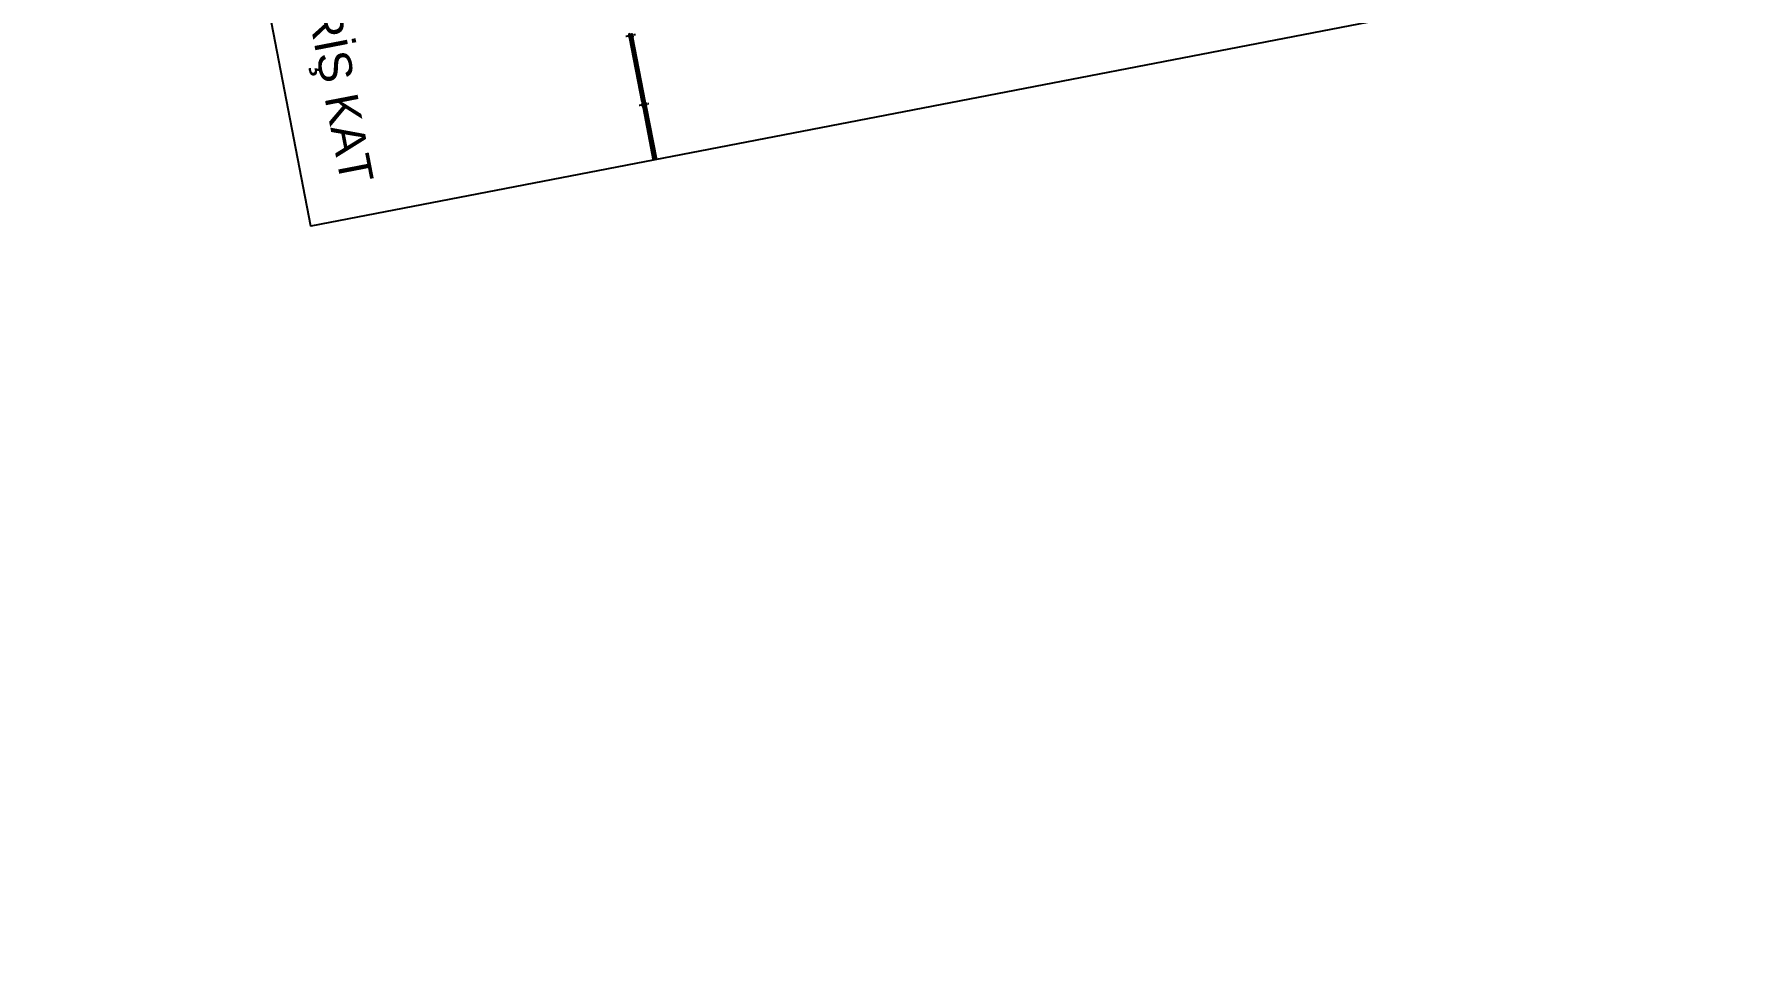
# Model space of a CAD drawing. Header units: centimetres. Extents: x 4942 to 11683, y -41622 to -36787.
# Drawn here: x 4942 to 8154, y -41622 to -39853 of the extents above; entities that cross this region are included whole.
import ezdxf

# ---------------------------------------------------------------- set-up
doc = ezdxf.new("R2010")
doc.units = ezdxf.units.CM
doc.header["$LTSCALE"] = 0.75
doc.header["$MEASUREMENT"] = 0
doc.linetypes.add('$0$CENTER', pattern=[50.8, 31.75, -6.35, 6.35, -6.35])
doc.linetypes.add('1.BLOK_ZK_TASIYICI$0$HIDDEN', pattern=[0.375, 0.25, -0.125])
for name, color, linetype in [('$0$V-0_Axis', 8, '$0$CENTER'), ('00.pvcbox', 8, 'Continuous'), ('1.BLOK_ZK_TASIYICI$0$V-2_Beam_Above', 8, '1.BLOK_ZK_TASIYICI$0$HIDDEN')]:
    doc.layers.add(name, color=color, linetype=linetype)
doc.styles.get("Standard").update_dxf_attribs({"font": 'arial.ttf'})

msp = doc.modelspace()

# ---------------------------------------------------------------- hatches: boundary and pattern name
at = {"layer": '00.pvcbox'}
h = msp.add_hatch(dxfattribs=at)
h.set_pattern_fill('AR-CONC', color=256, scale=20)
h.set_pattern_definition([(50, (-5368.4, -32973.5), (3643.7, -318.8), [381, -4191]), (355, (-5368.4, -32973.5), (-704.9, 3821.1), [304.8, -3352.8]), (100.451, (-5064.8, -33000), (2938.8, 3502.36), [323.8, -3561.8]), (46.184, (-5368.4, -31957.5), (5421.6, -840.8), [571.5, -6286.5]), (96.636, (-4916.6, -32027.6), (4748, 4948.5), [485.7, -5342.7]), (351.184, (-5368.4, -31957.5), (4748, 4948.5), [457.2, -5029.2]), (21, (-4860.4, -32211.5), (3032.3, -2045.3), [381, -4191]), (326, (-4860.4, -32211.5), (1236, 3683.8), [304.8, -3352.8]), (71.451, (-4607.7, -32382), (4268.3, 1638.46), [323.8, -3561.8]), (37.5, (-5368.4, -32973.5), (61.77, 1691.1), [0, -3312.16, 0, -3403.6, 0, -3365.5]), (7.5, (-5368.4, -32973.5), (1336.4, 2003.61), [0, -1940.56, 0, -3235.96, 0, -1282.7]), (327.5, (-6501.3, -32973.5), (2711.81, -114.57), [0, -1270, 0, -3962.4, 0, -5257.8]), (317.5, (-7009.3, -32973.5), (2962.6, 508.53), [0, -1651, 0, -2631.44, 0, -3733.8])])
edge = h.paths.add_edge_path()
edge.add_arc((7742.55, -41591.22), 0.504, 0, 360)
h = msp.add_hatch(dxfattribs=at)
h.set_pattern_fill('AR-CONC', color=256, scale=20, angle=90)
h.set_pattern_definition([(140, (-1355.2, -45363.3), (318.8, 3643.7), [381, -4191]), (85, (-1355.2, -45363.3), (-3821.1, -704.9), [304.8, -3352.8]), (190.45, (-1328.7, -45059.7), (-3502.4, 2938.8), [323.8, -3561.8]), (136.184, (-2371.2, -45363.3), (840.8, 5421.6), [571.5, -6286.5]), (186.636, (-2301, -44911.5), (-4948.5, 4748), [485.7, -5342.7]), (81.184, (-2371, -45363.3), (-4948.5, 4748), [457.2, -5029.2]), (111, (-2117.2, -44855.3), (2045.3, 3032.3), [381, -4191]), (56, (-2117.2, -44855.3), (-3683.8, 1236), [304.8, -3352.8]), (161.45, (-1946.8, -44602.6), (-1638.5, 4268.3), [323.8, -3561.8]), (127.5, (-1355.2, -45363.3), (-1691.1, 61.77), [0, -3312.16, 0, -3403.6, 0, -3365.5]), (97.5, (-1355.2, -45363.3), (-2003.6, 1336.4), [0, -1940.56, 0, -3235.96, 0, -1282.7]), (57.5, (-1355.2, -46496.1), (114.57, 2711.81), [0, -1270, 0, -3962.4, 0, -5257.8]), (47.5, (-1355.2, -47004.1), (-508.53, 2962.6), [0, -1651, 0, -2631.44, 0, -3733.8])])
edge = h.paths.add_edge_path()
edge.add_arc((7605.66, -41596.27), 0.504, 0, 360)
h = msp.add_hatch(dxfattribs=at)
h.set_pattern_fill('AR-CONC', color=256, scale=20, angle=90)
h.set_pattern_definition([(140, (-1355.2, -45388.7), (318.8, 3643.7), [381, -4191]), (85, (-1355.2, -45388.7), (-3821.1, -704.9), [304.8, -3352.8]), (190.45, (-1328.7, -45085), (-3502.4, 2938.8), [323.8, -3561.8]), (136.184, (-2371.2, -45388.7), (840.8, 5421.6), [571.5, -6286.5]), (186.636, (-2301, -44937), (-4948.5, 4748), [485.7, -5342.7]), (81.184, (-2371, -45388.7), (-4948.5, 4748), [457.2, -5029.2]), (111, (-2117.2, -44880.7), (2045.3, 3032.3), [381, -4191]), (56, (-2117.2, -44880.7), (-3683.8, 1236), [304.8, -3352.8]), (161.45, (-1946.8, -44628), (-1638.5, 4268.3), [323.8, -3561.8]), (127.5, (-1355.2, -45388.7), (-1691.1, 61.77), [0, -3312.16, 0, -3403.6, 0, -3365.5]), (97.5, (-1355.2, -45388.7), (-2003.6, 1336.4), [0, -1940.56, 0, -3235.96, 0, -1282.7]), (57.5, (-1355.2, -46521.5), (114.57, 2711.81), [0, -1270, 0, -3962.4, 0, -5257.8]), (47.5, (-1355.2, -47029.5), (-508.53, 2962.6), [0, -1651, 0, -2631.44, 0, -3733.8])])
edge = h.paths.add_edge_path()
edge.add_arc((7605.65, -41621.67), 0.504, 0, 360)
h = msp.add_hatch(dxfattribs=at)
h.set_pattern_fill('AR-CONC', color=256, scale=20)
h.set_pattern_definition([(50, (-5500, -32996), (3643.7, -318.8), [381, -4191]), (355, (-5500, -32996), (-704.9, 3821.1), [304.8, -3352.8]), (100.451, (-5196.5, -33022.6), (2938.8, 3502.36), [323.8, -3561.8]), (46.184, (-5500, -31980), (5421.6, -840.8), [571.5, -6286.5]), (96.636, (-5048.3, -32050), (4748, 4948.5), [485.7, -5342.7]), (351.184, (-5500, -31980), (4748, 4948.5), [457.2, -5029.2]), (21, (-4992, -32234), (3032.3, -2045.3), [381, -4191]), (326, (-4992, -32234), (1236, 3683.8), [304.8, -3352.8]), (71.451, (-4739.4, -32404.4), (4268.3, 1638.46), [323.8, -3561.8]), (37.5, (-5500.1, -32996), (61.77, 1691.1), [0, -3312.16, 0, -3403.6, 0, -3365.5]), (7.5, (-5500.1, -32996), (1336.4, 2003.61), [0, -1940.56, 0, -3235.96, 0, -1282.7]), (327.5, (-6633, -32996), (2711.81, -114.57), [0, -1270, 0, -3962.4, 0, -5257.8]), (317.5, (-7141, -32996), (2962.6, 508.53), [0, -1651, 0, -2631.44, 0, -3733.8])])
edge = h.paths.add_edge_path()
edge.add_arc((7610.87, -41613.72), 0.504, 0, 360)

# ---------------------------------------------------------------- linework, layer by layer
at = {"layer": '$0$V-0_Axis', "ltscale": 0.1, "extrusion": (-0.000136511, 8.60308e-05, 1)}
for p, q in [((6079.46, -39854.11), (6061.27, -39857.62)), ((6104.65, -39984.59), (6086.46, -39988.1))]:
    msp.add_line(p, q, dxfattribs=at)
at = {"color": 1, "linetype": 'Continuous'}
for p, q in [((6070.54, -39859.22), (6070.19, -39859.73)), ((6070.53, -39859.9), (6070.19, -39859.66)), ((6070.28, -39860.27), (6070.19, -39860.21)), ((6070.3, -39860.11), (6070.22, -39860.23)), ((6070.48, -39859.68), (6070.24, -39859.52)), ((6070.48, -39859.5), (6070.29, -39859.37)), ((6070.58, -39858.9), (6070.31, -39859.29)), ((6070.48, -39859.57), (6070.31, -39859.83)), ((6070.86, -39860.48), (6070.31, -39860.11)), ((6070.51, -39859.34), (6070.33, -39859.22)), ((6070.69, -39860.18), (6070.33, -39859.94)), ((6070.51, -39859.8), (6070.35, -39860.04)), ((6070.57, -39859.98), (6070.35, -39860.3)), ((6070.55, -39859.18), (6070.38, -39859.07)), ((6070.59, -39859.03), (6070.44, -39858.93)), ((6070.65, -39860.13), (6070.49, -39860.37)), ((6070.75, -39860.25), (6070.63, -39860.42)), ((6070.86, -39860.35), (6070.78, -39860.46)), ((6070.96, -39860.46), (6070.95, -39860.48)), ((6071.59, -39858.7), (6071.98, -39858.96)), ((6071.63, -39858.83), (6071.73, -39858.68)), ((6071.73, -39858.96), (6071.84, -39858.79)), ((6071.75, -39858.98), (6072.26, -39859.33)), ((6071.82, -39859.08), (6071.94, -39858.91)), ((6071.82, -39860.3), (6071.84, -39860.31)), ((6071.88, -39860.16), (6071.99, -39860.23)), ((6071.91, -39859.22), (6072.04, -39859.03)), ((6071.92, -39860.28), (6072.29, -39859.72)), ((6071.94, -39859.29), (6072.19, -39859.47)), ((6071.94, -39860.02), (6072.11, -39860.14)), ((6071.97, -39859.4), (6072.14, -39859.15)), ((6071.97, -39859.93), (6072.21, -39859.57)), ((6071.99, -39859.87), (6072.23, -39860.03)), ((6072, -39859.51), (6072.23, -39859.67)), ((6072.01, -39859.61), (6072.24, -39859.27)), ((6072.01, -39859.7), (6072.33, -39859.92)), ((6072.31, -39859.72), (6072.43, -39859.8)), ((6072.38, -39859.86), (6072.44, -39859.77)), ((6093.84, -39982.29), (6093.78, -39982.38)), ((6093.91, -39982.43), (6093.79, -39982.35)), ((6094.21, -39982.45), (6093.89, -39982.23)), ((6094.3, -39981.87), (6093.93, -39982.43)), ((6094.47, -39983.17), (6093.96, -39982.82)), ((6094.21, -39982.54), (6093.98, -39982.88)), ((6094.23, -39982.28), (6093.99, -39982.12)), ((6094.22, -39982.64), (6093.99, -39982.48)), ((6094.25, -39982.22), (6094.01, -39982.58)), ((6094.28, -39982.86), (6094.03, -39982.69)), ((6094.25, -39982.76), (6094.08, -39983)), ((6094.28, -39982.13), (6094.11, -39982.02)), ((6094.31, -39982.93), (6094.18, -39983.12)), ((6094.34, -39981.99), (6094.23, -39981.92)), ((6094.62, -39983.45), (6094.23, -39983.19)), ((6094.4, -39983.07), (6094.28, -39983.24)), ((6094.4, -39981.85), (6094.38, -39981.84)), ((6094.49, -39983.2), (6094.38, -39983.36)), ((6094.59, -39983.32), (6094.48, -39983.48)), ((6095.25, -39981.69), (6095.27, -39981.67)), ((6095.36, -39981.67), (6095.91, -39982.04)), ((6095.36, -39981.8), (6095.44, -39981.69)), ((6095.47, -39981.9), (6095.59, -39981.73)), ((6095.53, -39981.97), (6095.89, -39982.21)), ((6095.57, -39982.02), (6095.73, -39981.78)), ((6095.63, -39983.12), (6095.78, -39983.23)), ((6095.64, -39983.26), (6095.91, -39982.87)), ((6095.65, -39982.17), (6095.87, -39981.85)), ((6095.67, -39982.97), (6095.84, -39983.08)), ((6095.68, -39982.94), (6096.03, -39982.42)), ((6095.69, -39982.26), (6096.03, -39982.49)), ((6095.71, -39982.35), (6095.87, -39982.11)), ((6095.71, -39982.82), (6095.89, -39982.93)), ((6095.73, -39982.47), (6095.98, -39982.64)), ((6095.74, -39982.58), (6095.91, -39982.32)), ((6095.74, -39982.65), (6095.93, -39982.79)), ((6095.92, -39982.04), (6096, -39981.92)), ((6095.94, -39981.89), (6096.03, -39981.95)), ((6095.73, -39989.7), (6095.38, -39990.21)), ((6095.73, -39990.37), (6095.38, -39990.14)), ((6095.47, -39990.75), (6095.38, -39990.68)), ((6095.49, -39990.59), (6095.41, -39990.71)), ((6095.68, -39990.16), (6095.43, -39989.99)), ((6095.67, -39989.98), (6095.48, -39989.85)), ((6095.77, -39989.37), (6095.5, -39989.76)), ((6095.67, -39990.05), (6095.5, -39990.31)), ((6096.06, -39990.96), (6095.5, -39990.59)), ((6095.88, -39990.66), (6095.52, -39990.42)), ((6095.7, -39989.81), (6095.53, -39989.7)), ((6095.7, -39990.28), (6095.54, -39990.52)), ((6095.76, -39990.46), (6095.54, -39990.78)), ((6095.74, -39989.66), (6095.57, -39989.55)), ((6095.78, -39989.51), (6095.63, -39989.4)), ((6095.84, -39990.61), (6095.68, -39990.85)), ((6095.94, -39990.73), (6095.82, -39990.9)), ((6096.05, -39990.83), (6095.97, -39990.94)), ((6096.16, -39990.94), (6096.14, -39990.96)), ((6096.79, -39989.18), (6097.18, -39989.44)), ((6096.82, -39989.31), (6096.93, -39989.15)), ((6096.92, -39989.43), (6097.03, -39989.27)), ((6096.94, -39989.46), (6097.46, -39989.81)), ((6097.01, -39989.56), (6097.13, -39989.39)), ((6097.01, -39990.78), (6097.03, -39990.79)), ((6097.07, -39990.64), (6097.18, -39990.71)), ((6097.1, -39989.7), (6097.23, -39989.51)), ((6097.11, -39990.76), (6097.48, -39990.2)), ((6097.13, -39989.77), (6097.38, -39989.94)), ((6097.13, -39990.5), (6097.3, -39990.61)), ((6097.16, -39989.87), (6097.33, -39989.63)), ((6097.16, -39990.41), (6097.41, -39990.05)), ((6097.18, -39990.35), (6097.42, -39990.51)), ((6097.19, -39989.99), (6097.42, -39990.15)), ((6097.2, -39990.09), (6097.43, -39989.75)), ((6097.2, -39990.18), (6097.52, -39990.4)), ((6097.5, -39990.2), (6097.62, -39990.28)), ((6097.57, -39990.34), (6097.63, -39990.25))]:
    msp.add_line(p, q, dxfattribs=at)
at = {"color": 4, "linetype": 'Continuous'}
for p, q in [((6070.47, -39858.76), (6070.43, -39858.82)), ((6070.43, -39858.82), (6071.19, -39862.79)), ((6070.86, -39858.68), (6070.47, -39858.76)), ((6070.52, -39858.75), (6071.29, -39862.77)), ((6070.61, -39858.73), (6071.39, -39862.76)), ((6070.71, -39858.71), (6071.49, -39862.74)), ((6070.81, -39858.69), (6071.59, -39862.72)), ((6070.92, -39858.72), (6070.86, -39858.68)), ((6070.96, -39858.66), (6070.92, -39858.72)), ((6070.92, -39858.72), (6071.69, -39862.7)), ((6070.92, -39858.72), (6071.69, -39862.7)), ((6071.64, -39858.53), (6070.96, -39858.66)), ((6071.01, -39858.65), (6071.78, -39862.68)), ((6071.1, -39858.64), (6071.88, -39862.66)), ((6071.19, -39862.79), (6093.75, -39979.6)), ((6071.2, -39858.62), (6071.98, -39862.64)), ((6071.29, -39862.77), (6093.85, -39979.59)), ((6071.3, -39858.6), (6072.08, -39862.62)), ((6071.39, -39862.76), (6093.94, -39979.57)), ((6071.4, -39858.58), (6072.18, -39862.6)), ((6071.49, -39862.74), (6094.04, -39979.55)), ((6071.5, -39858.56), (6072.27, -39862.59)), ((6071.59, -39862.72), (6094.14, -39979.53)), ((6071.6, -39858.54), (6072.37, -39862.57)), ((6071.7, -39858.57), (6071.64, -39858.53)), ((6071.69, -39862.7), (6094.24, -39979.51)), ((6071.69, -39862.7), (6094.24, -39979.51)), ((6071.7, -39858.57), (6072.47, -39862.55)), ((6071.78, -39862.68), (6094.34, -39979.49)), ((6071.88, -39862.66), (6094.44, -39979.47)), ((6071.98, -39862.64), (6094.53, -39979.45)), ((6072.08, -39862.62), (6094.63, -39979.43)), ((6072.18, -39862.6), (6094.73, -39979.42)), ((6072.27, -39862.59), (6094.83, -39979.4)), ((6072.37, -39862.57), (6094.93, -39979.38)), ((6072.47, -39862.55), (6095.02, -39979.36)), ((6094.52, -39983.58), (6093.75, -39979.6)), ((6094.62, -39983.61), (6093.85, -39979.59)), ((6094.72, -39983.59), (6093.94, -39979.57)), ((6094.82, -39983.57), (6094.04, -39979.55)), ((6094.92, -39983.55), (6094.14, -39979.53)), ((6095.01, -39983.49), (6094.24, -39979.51)), ((6095.01, -39983.49), (6094.24, -39979.51)), ((6095.11, -39983.52), (6094.34, -39979.49)), ((6095.21, -39983.5), (6094.44, -39979.47)), ((6094.57, -39983.62), (6094.52, -39983.58)), ((6095.31, -39983.48), (6094.53, -39979.45)), ((6094.97, -39983.55), (6094.57, -39983.62)), ((6095.41, -39983.46), (6094.63, -39979.43)), ((6095.51, -39983.44), (6094.73, -39979.42)), ((6095.61, -39983.42), (6094.83, -39979.4)), ((6095.7, -39983.4), (6094.93, -39979.38)), ((6095.01, -39983.49), (6094.97, -39983.55)), ((6095.07, -39983.53), (6095.01, -39983.49)), ((6095.79, -39983.33), (6095.02, -39979.36)), ((6095.75, -39983.39), (6095.07, -39983.53)), ((6095.79, -39983.33), (6095.75, -39983.39)), ((6095.66, -39989.24), (6095.62, -39989.3)), ((6095.62, -39989.3), (6096.39, -39993.27)), ((6096.05, -39989.16), (6095.66, -39989.24)), ((6095.71, -39989.23), (6096.49, -39993.25)), ((6095.81, -39989.21), (6096.58, -39993.23)), ((6095.9, -39989.19), (6096.68, -39993.22)), ((6096, -39989.17), (6096.78, -39993.2)), ((6096.11, -39989.2), (6096.05, -39989.16)), ((6096.15, -39989.14), (6096.11, -39989.2)), ((6096.11, -39989.2), (6096.88, -39993.18)), ((6096.11, -39989.2), (6096.88, -39993.18)), ((6096.84, -39989.01), (6096.15, -39989.14)), ((6096.2, -39989.13), (6096.98, -39993.16)), ((6096.3, -39989.11), (6097.07, -39993.14)), ((6115.19, -40090.64), (6096.39, -39993.27)), ((6096.4, -39989.1), (6097.17, -39993.12)), ((6096.49, -39989.08), (6097.27, -39993.1)), ((6115.28, -40090.62), (6096.49, -39993.25)), ((6115.38, -40090.6), (6096.58, -39993.23)), ((6096.59, -39989.06), (6097.37, -39993.08)), ((6115.48, -40090.58), (6096.68, -39993.22)), ((6096.69, -39989.04), (6097.47, -39993.06)), ((6115.58, -40090.56), (6096.78, -39993.2)), ((6096.79, -39989.02), (6097.57, -39993.04)), ((6096.9, -39989.05), (6096.84, -39989.01)), ((6115.68, -40090.54), (6096.88, -39993.18)), ((6115.68, -40090.54), (6096.88, -39993.18)), ((6096.9, -39989.05), (6097.66, -39993.03)), ((6115.77, -40090.52), (6096.98, -39993.16)), ((6115.87, -40090.5), (6097.07, -39993.14)), ((6115.97, -40090.48), (6097.17, -39993.12)), ((6116.07, -40090.47), (6097.27, -39993.1)), ((6116.17, -40090.45), (6097.37, -39993.08)), ((6116.27, -40090.43), (6097.47, -39993.06)), ((6116.36, -40090.41), (6097.57, -39993.04)), ((6116.46, -40090.39), (6097.66, -39993.03))]:
    msp.add_line(p, q, dxfattribs=at)
at = {"color": 0, "linetype": 'Continuous'}
for points in [[(6066.98, -39851.63), (6067.43, -39853.93), (6067.85, -39853.85), (6067.89, -39854.04), (6067.94, -39854.18, 1), (6068.07, -39854.13), (6068.02, -39854), (6067.99, -39853.82), (6072.59, -39852.93, -0.364656), (6072.81, -39853.06), (6072.91, -39853.28, 0.927206), (6073.1, -39853.24), (6073.1, -39853.07, 0.471146), (6073.06, -39853.04), (6072.96, -39853.06, -0.416789), (6072.92, -39853.04), (6072.89, -39852.87), (6072.67, -39852.77), (6072.5, -39852.8), (6072.33, -39851.92)], [(6072.2, -39851.95), (6072.37, -39852.83), (6067.63, -39853.74, -0.414213), (6067.52, -39853.67), (6067.37, -39852.88), (6067.72, -39852.81), (6067.66, -39852.52)]]:
    msp.add_lwpolyline(points, format="xyb", dxfattribs=at)
for points in [[(6067.57, -39852.7), (6067.34, -39852.74), (6067.15, -39851.74)], [(6092.1, -39981.76), (6068.86, -39861.39)], [(6097.99, -39980.63), (6074.75, -39860.26)], [(6094.06, -39991.89), (6113.2, -40091.02)], [(6099.95, -39990.74), (6119.09, -40089.88)]]:
    msp.add_lwpolyline(points, dxfattribs=at)
for points in [[(6073.31, -39852.79), (6073.78, -39855.21), (6074.24, -39857.62), (6073.97, -39857.68, -0.414213), (6073.83, -39857.58), (6073.83, -39857.57, -0.414184), (6073.83, -39857.56), (6074.08, -39857.51), (6074.01, -39857.16), (6072.13, -39857.52), (6072.2, -39857.88), (6072.44, -39857.83, -0.411358), (6072.45, -39857.84), (6072.45, -39857.85, -0.414211), (6072.36, -39857.99), (6072.08, -39858.04), (6071.99, -39857.55), (6070.42, -39857.85), (6070.51, -39858.34), (6070.24, -39858.4, -0.415198), (6070.1, -39858.3), (6070.1, -39858.29, -0.414155), (6070.1, -39858.28), (6070.35, -39858.23), (6070.28, -39857.88), (6068.4, -39858.24), (6068.46, -39858.6), (6068.71, -39858.55, -0.417803), (6068.72, -39858.56, -0.437337), (6068.63, -39858.71), (6068.35, -39858.76), (6067.42, -39853.93), (6067.7, -39853.88, -0.415254), (6067.84, -39853.97), (6067.84, -39853.98, -0.417843), (6067.83, -39853.99), (6067.58, -39854.04), (6067.65, -39854.39), (6069.54, -39854.03), (6069.47, -39853.68), (6069.22, -39853.72, -0.41426), (6069.21, -39853.72), (6069.21, -39853.71, -0.415236), (6069.31, -39853.56), (6069.58, -39853.51), (6069.68, -39854), (6071.25, -39853.7), (6071.15, -39853.21), (6071.43, -39853.16, -0.415189), (6071.57, -39853.25), (6071.57, -39853.26, -0.412867), (6071.56, -39853.27), (6071.32, -39853.32), (6071.38, -39853.67), (6073.27, -39853.31), (6073.2, -39852.96), (6072.96, -39853, -0.417788), (6072.94, -39852.99), (6072.94, -39852.98, -0.414213), (6073.04, -39852.84), (6073.31, -39852.79)], [(6074.56, -39859.26), (6074.25, -39857.63), (6074.14, -39857.65), (6074.15, -39857.69), (6073.83, -39857.75), (6073.78, -39857.5), (6073.84, -39857.45, 0.414208), (6073.85, -39857.41), (6073.74, -39857.28, 0.7674), (6073.63, -39857.34), (6073.74, -39857.89), (6074.16, -39857.81), (6074.42, -39859.19), (6072.91, -39859.48), (6072.54, -39857.53, 0.781572), (6072.41, -39857.54), (6072.35, -39857.75, 0.559201), (6072.37, -39857.78), (6072.46, -39857.76), (6072.79, -39859.5), (6072.37, -39859.58, 1), (6072.23, -39859.61), (6072.25, -39859.7, 0.41422), (6072.29, -39859.72), (6074.54, -39859.29, 0.355974), (6074.56, -39859.26)], [(6068.67, -39860.39), (6068.35, -39858.76), (6068.46, -39858.74), (6068.47, -39858.79), (6068.77, -39858.73), (6068.73, -39858.54), (6068.65, -39858.51, -0.414211), (6068.63, -39858.47), (6068.68, -39858.31, -0.767397), (6068.81, -39858.32), (6068.91, -39858.83), (6068.5, -39858.9), (6068.77, -39860.28), (6070.01, -39860.04), (6069.84, -39859.16), (6069.96, -39858.25), (6069.91, -39858.03, -0.862992), (6070.03, -39857.98), (6070.18, -39858.22, -0.535846), (6070.17, -39858.25), (6070.08, -39858.26), (6069.96, -39859.15), (6070.12, -39860.02), (6070.18, -39860.01, -1), (6070.32, -39859.98), (6070.34, -39860.1), (6068.7, -39860.41, -0.415506), (6068.67, -39860.39)], [(6092.3, -39982.78), (6092.61, -39984.41), (6092.72, -39984.39), (6092.71, -39984.34), (6093.01, -39984.28), (6093.04, -39984.47), (6092.98, -39984.53, 0.414211), (6092.97, -39984.57), (6093.09, -39984.7, 0.767397), (6093.2, -39984.65), (6093.1, -39984.14), (6092.7, -39984.22), (6092.43, -39982.84), (6093.67, -39982.6), (6093.84, -39983.49), (6094.3, -39984.28), (6094.33, -39984.5, 0.862992), (6094.46, -39984.51), (6094.51, -39984.23, 0.535846), (6094.49, -39984.21), (6094.4, -39984.22), (6093.95, -39983.45), (6093.79, -39982.58), (6093.85, -39982.57, 1), (6093.98, -39982.54), (6093.96, -39982.43), (6092.32, -39982.74, 0.415506), (6092.3, -39982.78)], [(6098.5, -39983.27), (6098.97, -39985.68), (6099.44, -39988.1), (6099.16, -39988.15, -0.414213), (6099.02, -39988.06), (6099.02, -39988.05, -0.414184), (6099.03, -39988.04), (6099.27, -39987.99), (6099.2, -39987.64), (6097.32, -39988), (6097.39, -39988.35), (6097.63, -39988.31, -0.411358), (6097.64, -39988.31), (6097.65, -39988.32, -0.414211), (6097.55, -39988.46), (6097.28, -39988.52), (6097.18, -39988.03), (6095.61, -39988.33), (6095.71, -39988.82), (6095.43, -39988.87, -0.415198), (6095.29, -39988.78), (6095.29, -39988.77, -0.414155), (6095.3, -39988.76), (6095.54, -39988.71), (6095.47, -39988.36), (6093.59, -39988.72), (6093.66, -39989.07), (6093.9, -39989.03, -0.417803), (6093.91, -39989.03, -0.437337), (6093.82, -39989.18), (6093.55, -39989.24), (6092.61, -39984.41), (6092.89, -39984.35, -0.415254), (6093.03, -39984.45), (6093.03, -39984.46, -0.417843), (6093.02, -39984.47), (6092.78, -39984.52), (6092.85, -39984.87), (6094.73, -39984.51), (6094.66, -39984.15), (6094.42, -39984.2, -0.41426), (6094.4, -39984.19), (6094.4, -39984.18, -0.415236), (6094.5, -39984.04), (6094.77, -39983.99), (6094.87, -39984.48), (6096.44, -39984.18), (6096.34, -39983.69), (6096.62, -39983.63, -0.415189), (6096.76, -39983.73), (6096.76, -39983.74, -0.412867), (6096.75, -39983.75), (6096.51, -39983.8), (6096.58, -39984.15), (6098.46, -39983.79), (6098.39, -39983.43), (6098.15, -39983.48, -0.417788), (6098.14, -39983.47), (6098.13, -39983.46, -0.414213), (6098.23, -39983.32), (6098.5, -39983.27)], [(6098.19, -39981.63), (6098.5, -39983.26), (6098.39, -39983.28), (6098.39, -39983.24), (6098.07, -39983.3), (6098.12, -39983.55), (6098.2, -39983.58, -0.414208), (6098.22, -39983.62), (6098.16, -39983.77, -0.7674), (6098.04, -39983.76), (6097.93, -39983.21), (6098.35, -39983.13), (6098.09, -39981.75), (6096.58, -39982.04), (6096.95, -39983.99, -0.781572), (6096.83, -39984.03), (6096.69, -39983.85, -0.559201), (6096.71, -39983.82), (6096.79, -39983.8), (6096.46, -39982.07), (6096.04, -39982.15, -1), (6095.9, -39982.17), (6095.88, -39982.09, -0.41422), (6095.91, -39982.05), (6098.15, -39981.62, -0.355974), (6098.19, -39981.63)], [(6093.86, -39990.87), (6093.55, -39989.24), (6093.65, -39989.22), (6093.66, -39989.27), (6093.96, -39989.21), (6093.92, -39989.02), (6093.84, -39988.99, -0.414211), (6093.82, -39988.95), (6093.88, -39988.79, -0.767397), (6094, -39988.8), (6094.1, -39989.3), (6093.7, -39989.38), (6093.96, -39990.76), (6095.2, -39990.52), (6095.03, -39989.63), (6095.15, -39988.72), (6095.11, -39988.51, -0.862992), (6095.23, -39988.46), (6095.37, -39988.69, -0.535846), (6095.36, -39988.72), (6095.27, -39988.74), (6095.15, -39989.63), (6095.32, -39990.5), (6095.37, -39990.48, -1), (6095.51, -39990.46), (6095.54, -39990.57), (6093.9, -39990.89, -0.415506), (6093.86, -39990.87)], [(6099.75, -39989.74), (6099.44, -39988.11), (6099.33, -39988.13), (6099.34, -39988.17), (6099.02, -39988.23), (6098.98, -39987.98), (6099.04, -39987.93, 0.414208), (6099.04, -39987.89), (6098.93, -39987.76, 0.7674), (6098.82, -39987.82), (6098.93, -39988.37), (6099.35, -39988.29), (6099.62, -39989.66), (6098.1, -39989.96), (6097.73, -39988.01, 0.781572), (6097.6, -39988.02), (6097.54, -39988.23, 0.559201), (6097.56, -39988.26), (6097.65, -39988.24), (6097.99, -39989.98), (6097.56, -39990.06, 1), (6097.43, -39990.09), (6097.44, -39990.18, 0.41422), (6097.48, -39990.2), (6099.73, -39989.77, 0.355974), (6099.75, -39989.74)]]:
    msp.add_lwpolyline(points, format="xyb", close=True, dxfattribs=at)
for points in [[(6073.62, -39855.24), (6073.28, -39853.47), (6067.7, -39854.55), (6068.39, -39858.08), (6073.96, -39857), (6073.62, -39855.24)], [(6098.81, -39985.72), (6098.47, -39983.95), (6092.9, -39985.02), (6093.58, -39988.56), (6099.15, -39987.48), (6098.81, -39985.72)]]:
    msp.add_lwpolyline(points, close=True, dxfattribs=at)
at = {"color": 1, "linetype": 'Continuous'}
for points in [[(6070.24, -39859.76, -0.514005), (6070.18, -39859.68), (6070.42, -39858.95, -0.27334), (6070.47, -39858.91), (6070.55, -39858.89, -0.556325), (6070.61, -39858.96), (6070.51, -39859.3, 0.331306), (6070.95, -39860.42, -0.81851), (6070.92, -39860.49, -0.097627), (6070.21, -39860.22, -0.651228), (6070.22, -39860.13), (6070.36, -39860.09), (6070.29, -39859.76), (6070.24, -39859.76)], [(6072.23, -39859.38, 0.514005), (6072.25, -39859.28), (6071.76, -39858.69, 0.27334), (6071.7, -39858.67), (6071.61, -39858.69, 0.556325), (6071.58, -39858.77), (6071.8, -39859.06, -0.331306), (6071.82, -39860.25, 0.81851), (6071.87, -39860.31, 0.097627), (6072.43, -39859.79, 0.651228), (6072.39, -39859.71), (6072.24, -39859.73), (6072.18, -39859.4), (6072.23, -39859.38)], [(6093.99, -39982.77, 0.514005), (6093.97, -39982.87), (6094.46, -39983.46, 0.27334), (6094.52, -39983.48), (6094.6, -39983.46, 0.556325), (6094.63, -39983.38), (6094.42, -39983.1, -0.331306), (6094.4, -39981.9, 0.81851), (6094.35, -39981.84, 0.097627), (6093.79, -39982.36, 0.651228), (6093.83, -39982.44), (6093.98, -39982.42), (6094.04, -39982.76), (6093.99, -39982.77)], [(6095.98, -39982.39, -0.514005), (6096.04, -39982.47), (6095.8, -39983.2, -0.27334), (6095.75, -39983.24), (6095.67, -39983.26, -0.556325), (6095.61, -39983.2), (6095.7, -39982.85, 0.331306), (6095.27, -39981.73, -0.81851), (6095.3, -39981.66, -0.097627), (6096.01, -39981.93, -0.651228), (6096, -39982.02), (6095.86, -39982.06), (6095.93, -39982.39), (6095.98, -39982.39)], [(6095.43, -39990.24, -0.514005), (6095.38, -39990.16), (6095.61, -39989.43, -0.27334), (6095.66, -39989.39), (6095.75, -39989.37, -0.556325), (6095.8, -39989.44), (6095.71, -39989.78, 0.331306), (6096.14, -39990.9, -0.81851), (6096.11, -39990.97, -0.097627), (6095.4, -39990.7, -0.651228), (6095.41, -39990.61), (6095.55, -39990.57), (6095.49, -39990.24), (6095.43, -39990.24)], [(6097.42, -39989.86, 0.514005), (6097.44, -39989.76), (6096.95, -39989.17, 0.27334), (6096.9, -39989.15), (6096.81, -39989.17, 0.556325), (6096.78, -39989.25), (6097, -39989.53, -0.331306), (6097.01, -39990.73, 0.81851), (6097.06, -39990.79, 0.097627), (6097.62, -39990.27, 0.651228), (6097.58, -39990.19), (6097.44, -39990.21), (6097.37, -39989.87), (6097.42, -39989.86)]]:
    msp.add_lwpolyline(points, format="xyb", close=True, dxfattribs=at)
at = {"layer": '1.BLOK_ZK_TASIYICI$0$V-2_Beam_Above', "color": 1, "linetype": 'ByBlock'}
msp.add_lwpolyline([(7974.83, -36919.02), (8498.22, -39630.67), (5465.89, -40215.96), (4942.5, -37504.31)], close=True, dxfattribs=at)

# ---------------------------------------------------------------- texts
at = {"linetype": 'ByBlock', "insert": (5503.24, -39703.32), "char_height": 62.5, "attachment_point": 1, "rotation": 280.92467}
msp.add_mtext_dynamic_manual_height_columns('GİRİŞ KAT', width=1065.8538, gutter_width=12.5, heights=[0], dxfattribs=at)

doc.saveas('drawing.dxf')
